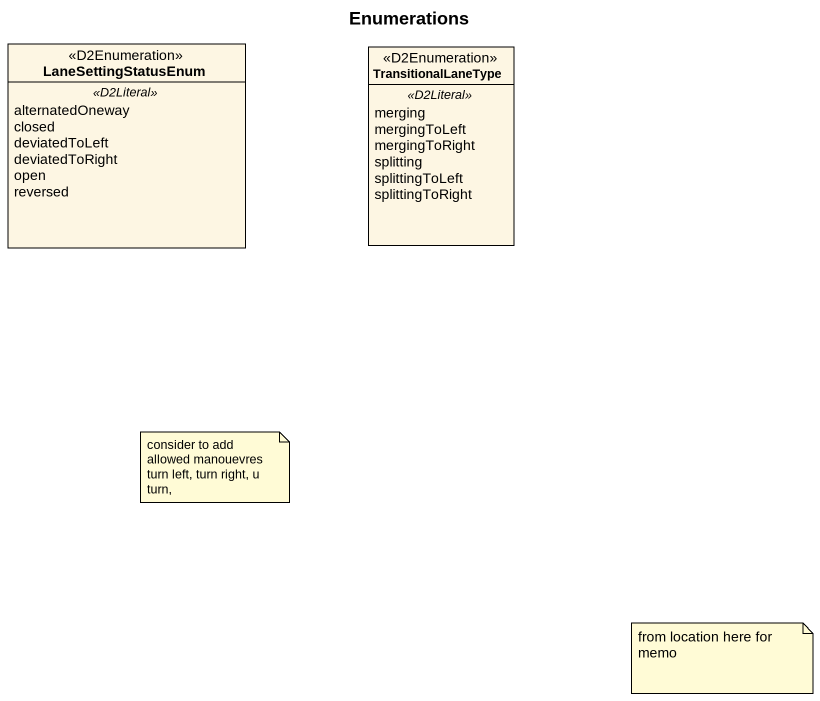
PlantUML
@startuml
title Enumerations
hide circle
hide empty members
enum LaneSettingStatusEnum <<D2Enumeration>> {
  .. <<D2Literal>> ..
  alternatedOneway
  closed
  deviatedToLeft
  deviatedToRight
  open
  reversed
}
enum TransitionalLaneType <<D2Enumeration>> {
  .. <<D2Literal>> ..
  merging
  mergingToLeft
  mergingToRight
  splitting
  splittingToLeft
  splittingToRight
}
note as N1
  consider to add allowed manouevres
  turn left, turn right, u turn,
end note
note as N2
  from location here for memo
end note
@enduml
